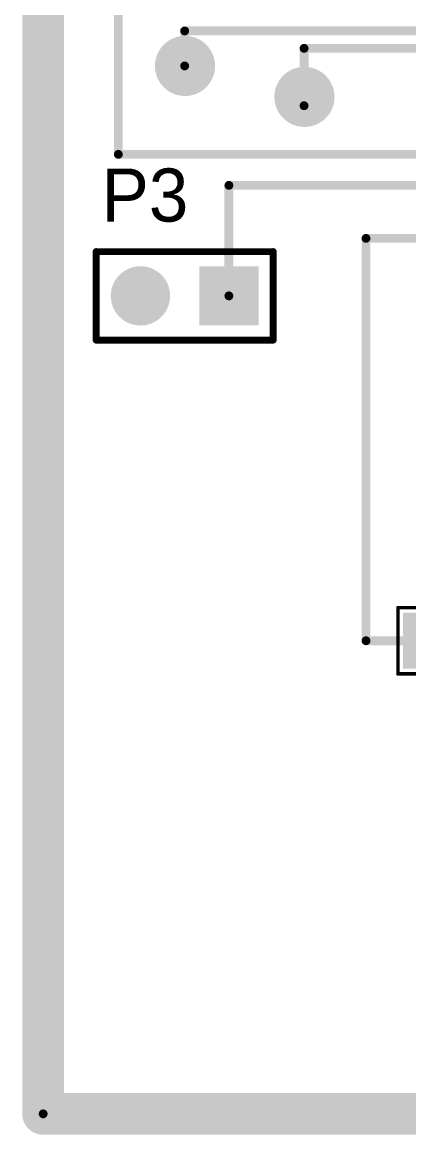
# Model space of a CAD drawing. Header units: millimetres. Extents: x 0.98 to 3.28, y 0.99 to 3.18.
# Drawn here: x 0.976 to 1.413, y 0.991 to 2.249 of the extents above; entities that cross this region are included whole.
import ezdxf

# ---------------------------------------------------------------- set-up
doc = ezdxf.new("R2010")
doc.units = ezdxf.units.MM
doc.header["$MEASUREMENT"] = 0
for name, color, linetype in [('BottomLayer', 5, 'Continuous'), ('BottomSolder', 6, 'Continuous'), ('Mechanical1', 6, 'Continuous'), ('Mechanical13', 56, 'Continuous'), ('Mechanical15', 56, 'Continuous'), ('MultiLayer', 9, 'Continuous'), ('PadHoleLayer', 156, 'Continuous'), ('TopLayer', 1, 'Continuous'), ('TopOverlay', 2, 'Continuous'), ('TopPaste', 8, 'Continuous'), ('TopSolder', 216, 'Continuous')]:
    doc.layers.add(name, color=color, linetype=linetype)

# ---------------------------------------------------------------- blocks, each defined once
blk = doc.blocks.new('HDR1X2_28')
at = {"layer": 'BottomLayer', "const_width": 0.0295}
blk.add_lwpolyline([(0.0852, 0, 1), (0.1148, 0, 1)], format="xyb", close=True, dxfattribs=at)
at = {"layer": 'BottomLayer'}
blk.add_solid([(-0.0295, -0.0295), (0.0295, -0.0295), (-0.0295, 0.0295), (0.0295, 0.0295)], dxfattribs=at)
at = {"layer": 'BottomSolder', "const_width": 0.0335}
blk.add_lwpolyline([(0.0832, 0, 1), (0.1168, 0, 1)], format="xyb", close=True, dxfattribs=at)
at = {"layer": 'BottomSolder'}
blk.add_solid([(-0.0335, -0.0335), (0.0335, -0.0335), (-0.0335, 0.0335), (0.0335, 0.0335)], dxfattribs=at)
at = {"layer": 'MultiLayer', "const_width": 0.0295}
blk.add_lwpolyline([(0.0852, 0, 1), (0.1148, 0, 1)], format="xyb", close=True, dxfattribs=at)
at = {"layer": 'MultiLayer'}
blk.add_solid([(-0.0295, -0.0295), (0.0295, -0.0295), (-0.0295, 0.0295), (0.0295, 0.0295)], dxfattribs=at)
at = {"layer": 'PadHoleLayer', "const_width": 0.0177}
for points in [[(-0.0089, 0, 1), (0.0089, 0, 1)], [(0.0911, 0, 1), (0.1089, 0, 1)]]:
    blk.add_lwpolyline(points, format="xyb", close=True, dxfattribs=at)
at = {"layer": 'TopLayer', "const_width": 0.0295}
blk.add_lwpolyline([(0.0852, 0, 1), (0.1148, 0, 1)], format="xyb", close=True, dxfattribs=at)
at = {"layer": 'TopLayer'}
blk.add_solid([(-0.0295, -0.0295), (0.0295, -0.0295), (-0.0295, 0.0295), (0.0295, 0.0295)], dxfattribs=at)
at = {"layer": 'TopOverlay', "const_width": 0.00787}
for points in [[(-0.05, 0.05), (-0.05, -0.05)], [(0.15, 0.05), (-0.05, 0.05)], [(0.15, 0.05), (0.15, -0.05)], [(0.15, -0.05), (-0.05, -0.05)]]:
    blk.add_lwpolyline(points, dxfattribs=at)
at = {"layer": 'TopOverlay', "const_width": 0.00394}
for points in [[(-0.052, 0.05, 1), (-0.048, 0.05, 1)], [(-0.052, 0.05, 1), (-0.048, 0.05, 1)], [(0.148, 0.05, 1), (0.152, 0.05, 1)], [(0.148, 0.05, 1), (0.152, 0.05, 1)], [(-0.052, -0.05, 1), (-0.048, -0.05, 1)], [(-0.052, -0.05, 1), (-0.048, -0.05, 1)], [(0.148, -0.05, 1), (0.152, -0.05, 1)], [(0.148, -0.05, 1), (0.152, -0.05, 1)]]:
    blk.add_lwpolyline(points, format="xyb", close=True, dxfattribs=at)
at = {"layer": 'TopSolder', "const_width": 0.0335}
blk.add_lwpolyline([(0.0832, 0, 1), (0.1168, 0, 1)], format="xyb", close=True, dxfattribs=at)
at = {"layer": 'TopSolder'}
blk.add_solid([(-0.0335, -0.0335), (0.0335, -0.0335), (-0.0335, 0.0335), (0.0335, 0.0335)], dxfattribs=at)
blk = doc.blocks.new('6_0805_N_39')
at = {"layer": 'Mechanical13', "const_width": 0.00394}
for points in [[(-0.0423, -0.0276), (-0.0423, 0.0276)], [(-0.0423, 0.0276), (0.0423, 0.0276)], [(0.0423, -0.0276), (0.0423, 0.0276)], [(-0.0423, -0.0276), (0.0423, -0.0276)]]:
    blk.add_lwpolyline(points, dxfattribs=at)
at = {"layer": 'Mechanical13', "const_width": 0.00197}
for points in [[(-0.0433, 0.0276, 1), (-0.0413, 0.0276, 1)], [(-0.0433, 0.0276, 1), (-0.0413, 0.0276, 1)], [(0.0413, 0.0276, 1), (0.0433, 0.0276, 1)], [(0.0413, 0.0276, 1), (0.0433, 0.0276, 1)], [(-0.0433, -0.0276, 1), (-0.0413, -0.0276, 1)], [(-0.0433, -0.0276, 1), (-0.0413, -0.0276, 1)], [(0.0413, -0.0276, 1), (0.0433, -0.0276, 1)], [(0.0413, -0.0276, 1), (0.0433, -0.0276, 1)]]:
    blk.add_lwpolyline(points, format="xyb", close=True, dxfattribs=at)
at = {"layer": 'Mechanical15', "const_width": 0.00394}
for points in [[(-0.0689, -0.0374), (-0.0689, 0.0374)], [(-0.0689, 0.0374), (0.0689, 0.0374)], [(0.0689, -0.0374), (0.0689, 0.0374)], [(0, -0.0197), (0, 0.0197)], [(-0.0197, 0), (0.0197, 0)], [(-0.0689, -0.0374), (0.0689, -0.0374)]]:
    blk.add_lwpolyline(points, dxfattribs=at)
at = {"layer": 'Mechanical15', "const_width": 0.00197}
for points in [[(-0.0699, 0.0374, 1), (-0.0679, 0.0374, 1)], [(-0.0699, 0.0374, 1), (-0.0679, 0.0374, 1)], [(0.0679, 0.0374, 1), (0.0699, 0.0374, 1)], [(0.0679, 0.0374, 1), (0.0699, 0.0374, 1)], [(-0.001, 0.0197, 1), (0.001, 0.0197, 1)], [(-0.0207, 0, 1), (-0.0187, 0, 1)], [(0.0187, 0, 1), (0.0207, 0, 1)], [(-0.001, -0.0197, 1), (0.001, -0.0197, 1)], [(-0.0699, -0.0374, 1), (-0.0679, -0.0374, 1)], [(-0.0699, -0.0374, 1), (-0.0679, -0.0374, 1)], [(0.0679, -0.0374, 1), (0.0699, -0.0374, 1)], [(0.0679, -0.0374, 1), (0.0699, -0.0374, 1)]]:
    blk.add_lwpolyline(points, format="xyb", close=True, dxfattribs=at)
at = {"layer": 'TopLayer'}
for points in [[(-0.0118, -0.0276), (-0.0118, 0.0276), (-0.0591, -0.0276), (-0.0591, 0.0276)], [(0.0591, -0.0276), (0.0591, 0.0276), (0.0118, -0.0276), (0.0118, 0.0276)]]:
    blk.add_solid(points, dxfattribs=at)
at = {"layer": 'TopOverlay', "const_width": 0.00787}
blk.add_lwpolyline([(0, -0.0236), (0, 0.0236)], dxfattribs=at)
at = {"layer": 'TopOverlay', "const_width": 0.00394}
for points in [[(-0.002, 0.0236, 1), (0.002, 0.0236, 1)], [(-0.002, -0.0236, 1), (0.002, -0.0236, 1)]]:
    blk.add_lwpolyline(points, format="xyb", close=True, dxfattribs=at)
at = {"layer": 'TopPaste'}
for points in [[(-0.0118, -0.0276), (-0.0118, 0.0276), (-0.0591, -0.0276), (-0.0591, 0.0276)], [(0.0591, -0.0276), (0.0591, 0.0276), (0.0118, -0.0276), (0.0118, 0.0276)]]:
    blk.add_solid(points, dxfattribs=at)
at = {"layer": 'TopSolder'}
for points in [[(-0.0078, -0.0316), (-0.0078, 0.0316), (-0.0631, -0.0316), (-0.0631, 0.0316)], [(0.0631, -0.0316), (0.0631, 0.0316), (0.0078, -0.0316), (0.0078, 0.0316)]]:
    blk.add_solid(points, dxfattribs=at)
blk = doc.blocks.new('PCBC_________1_49')
at = {"layer": 'TopLayer', "const_width": 0.03}
blk.add_lwpolyline([(-49.63, -49.685, 1), (-49.6, -49.685, 1)], format="xyb", close=True, dxfattribs=at)
at = {"layer": 'TopPaste', "const_width": 0.03}
blk.add_lwpolyline([(-49.63, -49.685, 1), (-49.6, -49.685, 1)], format="xyb", close=True, dxfattribs=at)
at = {"layer": 'TopSolder', "const_width": 0.034}
blk.add_lwpolyline([(-49.632, -49.685, 1), (-49.598, -49.685, 1)], format="xyb", close=True, dxfattribs=at)
blk = doc.blocks.new('PCBC_________1_50')
at = {"layer": 'TopLayer', "const_width": 0.03}
blk.add_lwpolyline([(-49.63, -49.685, 1), (-49.6, -49.685, 1)], format="xyb", close=True, dxfattribs=at)
at = {"layer": 'TopPaste', "const_width": 0.03}
blk.add_lwpolyline([(-49.63, -49.685, 1), (-49.6, -49.685, 1)], format="xyb", close=True, dxfattribs=at)
at = {"layer": 'TopSolder', "const_width": 0.034}
blk.add_lwpolyline([(-49.632, -49.685, 1), (-49.598, -49.685, 1)], format="xyb", close=True, dxfattribs=at)

msp = doc.modelspace()

# ---------------------------------------------------------------- linework, layer by layer
at = {"layer": 'Mechanical1', "const_width": 0.0472}
for points in [[(1, 1.0141), (1, 3.1541)], [(1, 1.0141), (3.26, 1.0141)]]:
    msp.add_lwpolyline(points, dxfattribs=at)
at = {"layer": 'Mechanical1', "const_width": 0.0236}
msp.add_lwpolyline([(0.9882, 1.0141, 1), (1.0118, 1.0141, 1)], format="xyb", close=True, dxfattribs=at)
msp.add_lwpolyline([(0.9882, 1.0141, 1), (1.0118, 1.0141, 1)], format="xyb", close=True, dxfattribs=at)
at = {"layer": 'TopLayer', "const_width": 0.01}
for points in [[(1, 1.0141), (1, 3.1541)], [(1.085, 2.0991), (1.085, 2.4541)], [(1.16, 2.2387), (1.6019, 2.2387)], [(1.16, 2.1991), (1.16, 2.2387)], [(1.295, 2.219), (1.6019, 2.219)], [(1.295, 2.1541), (1.295, 2.219)], [(1.085, 2.0991), (1.48, 2.0991)], [(1.21, 1.9391), (1.21, 2.0641)], [(1.21, 2.0641), (1.6265, 2.0641)], [(1.365, 1.5491), (1.365, 2.0041)], [(1.365, 2.0041), (1.645, 2.0041)], [(1.365, 1.5491), (1.4346, 1.5491)], [(1, 1.0141), (3.26, 1.0141)]]:
    msp.add_lwpolyline(points, dxfattribs=at)
at = {"layer": 'TopLayer', "const_width": 0.005}
for points in [[(1.1575, 2.2387, 1), (1.1625, 2.2387, 1)], [(1.1575, 2.2387, 1), (1.1625, 2.2387, 1)], [(1.2925, 2.219, 1), (1.2975, 2.219, 1)], [(1.2925, 2.219, 1), (1.2975, 2.219, 1)], [(1.1575, 2.1991, 1), (1.1625, 2.1991, 1)], [(1.2925, 2.1541, 1), (1.2975, 2.1541, 1)], [(1.0825, 2.0991, 1), (1.0875, 2.0991, 1)], [(1.0825, 2.0991, 1), (1.0875, 2.0991, 1)], [(1.2075, 2.0641, 1), (1.2125, 2.0641, 1)], [(1.2075, 2.0641, 1), (1.2125, 2.0641, 1)], [(1.3625, 2.0041, 1), (1.3675, 2.0041, 1)], [(1.3625, 2.0041, 1), (1.3675, 2.0041, 1)], [(1.2075, 1.9391, 1), (1.2125, 1.9391, 1)], [(1.3625, 1.5491, 1), (1.3675, 1.5491, 1)], [(1.3625, 1.5491, 1), (1.3675, 1.5491, 1)], [(0.9975, 1.0141, 1), (1.0025, 1.0141, 1)], [(0.9975, 1.0141, 1), (1.0025, 1.0141, 1)]]:
    msp.add_lwpolyline(points, format="xyb", close=True, dxfattribs=at)

# ---------------------------------------------------------------- block references
for name, p in [('PCBC_________1_50', (50.7754, 51.8841)), ('PCBC_________1_49', (50.9104, 51.8491))]:
    msp.add_blockref(name, p)
for name, p, rotation in [('HDR1X2_28', (1.21, 1.9391), 180), ('6_0805_N_39', (1.47, 1.5491), 360)]:
    msp.add_blockref(name, p, dxfattribs=dict(rotation=rotation))

# ---------------------------------------------------------------- texts
at = {"layer": 'TopOverlay'}
msp.add_text('P3', height=0.06, dxfattribs=at).set_placement((1.066, 2.0231))

doc.saveas('drawing.dxf')
